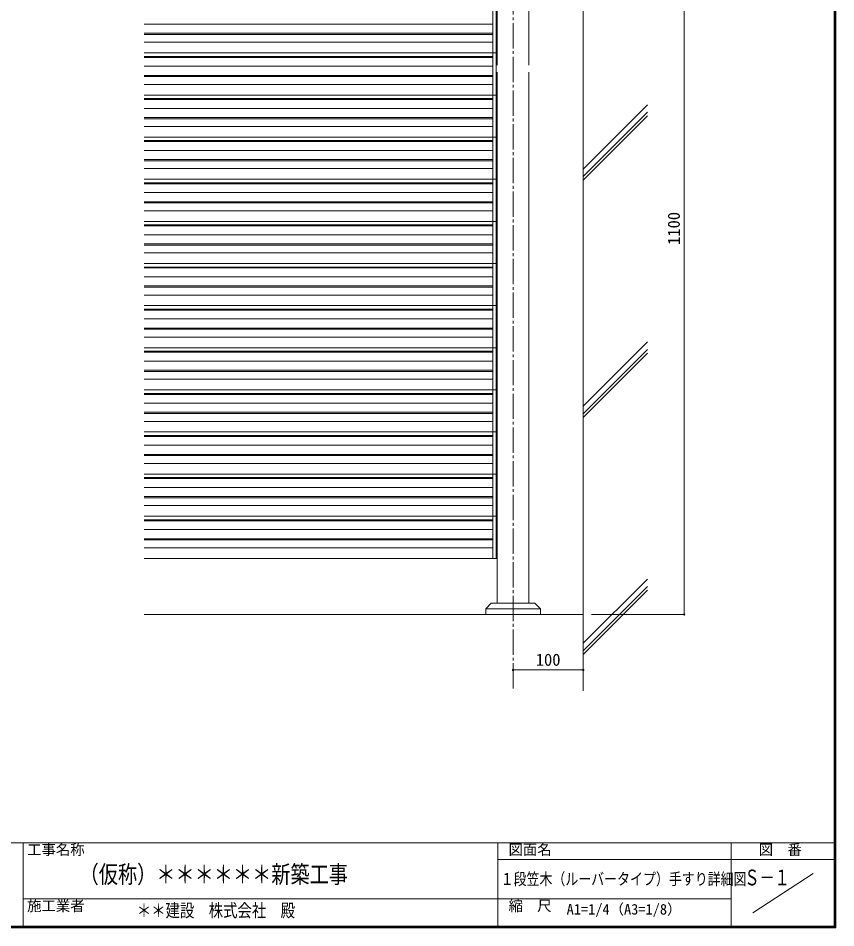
# Model space of a CAD drawing. Units: millimetres at full size. Extents: x -1603 to 1599, y -1129 to 1133.
# Drawn here: x 435 to 1599, y -1129 to 167 of the extents above; entities that cross this region are included whole.
import ezdxf
from ezdxf.enums import TextEntityAlignment as Align

# ---------------------------------------------------------------- set-up
doc = ezdxf.new("R2010")
doc.units = ezdxf.units.MM
doc.header["$LTSCALE"] = 4
doc.header["$PDMODE"] = 32
doc.header["$PDSIZE"] = 2
doc.linetypes.add('CHAIN2', pattern=[12, 9, -1, 1, -1])
for name, color, linetype, lineweight in [('0-0_0', 7, 'Continuous', 18), ('0-1_1手摺寸法', 3, 'Continuous', 18), ('0-4_2躯体線', 4, 'Continuous', 9), ('0-5_3中心線', 2, 'CHAIN2', 18), ('0-6_41ｱﾙﾐ', 6, 'Continuous', 18), ('0-7_42ｱﾙﾐ部品', 6, 'Continuous', 18), ('0-E_MOJI', 4, 'Continuous', 9), ('1-0_WAKU', 7, 'Continuous', 18)]:
    doc.layers.add(name, color=color, linetype=linetype, lineweight=lineweight)
doc.styles.add('ＭＳ ゴシック', font='')
doc.styles.get('ＭＳ ゴシック').set_extended_font_data('MS Gothic')

msp = doc.modelspace()

# ---------------------------------------------------------------- linework, layer by layer
at = {"layer": '0-0_0'}
for p, q in [((1117.062, 372.108), (1117.062, 99.581)), ((1162.062, 99.581), (1162.062, 372.108)), ((1117.062, 89.753), (1117.062, -666.689)), ((1162.062, -666.689), (1162.062, 89.753)), ((1178.562, -674.689), (1100.562, -674.689))]:
    msp.add_line(p, q, dxfattribs=at)
msp.add_lwpolyline([(1178.562, -682.892), (1100.562, -682.892), (1100.562, -674.689), (1108.562, -666.689), (1170.562, -666.689), (1178.562, -674.689)], close=True, dxfattribs=at)
at = {"layer": '0-1_1手摺寸法'}
for p, q in [((1383.115, 417.108), (1383.115, -682.892)), ((1383.115, -678.292), (1383.115, 412.508)), ((1251.062, -682.892), (1383.115, -682.892)), ((1139.562, -759.58), (1139.562, -761.936)), ((1239.562, -761.936), (1139.562, -761.936)), ((1144.162, -761.936), (1234.962, -761.936)), ((1239.562, -759.58), (1239.562, -761.936))]:
    msp.add_line(p, q, dxfattribs=at)
for p in [(1383.115, -682.892), (1139.562, -761.936), (1239.562, -761.936)]:
    msp.add_point(p, dxfattribs=at)
at = {"layer": '0-4_2躯体線'}
for p, q in [((1239.562, 476.34), (1239.562, -791.43)), ((1239.562, -48.445), (1331.15, 43.144)), ((1239.562, -59.054), (1331.15, 32.535)), ((1239.562, -64.347), (1331.15, 27.242)), ((1239.562, -386.202), (1331.15, -294.613)), ((1239.562, -396.81), (1331.15, -305.222)), ((1239.562, -402.104), (1331.15, -310.515)), ((1239.562, -723.958), (1331.15, -632.37)), ((1239.562, -734.567), (1331.15, -642.978)), ((1239.562, -739.861), (1331.15, -648.272)), ((1239.562, -682.892), (614.294, -682.892))]:
    msp.add_line(p, q, dxfattribs=at)
at = {"layer": '0-5_3中心線'}
msp.add_line((1139.562, 495.608), (1139.562, -792.622), dxfattribs=at)
at = {"layer": '0-6_41ｱﾙﾐ'}
for p, q in [((1110.562, 372.108), (1110.562, -602.892)), ((1115.562, 372.108), (1115.562, -602.892))]:
    msp.add_line(p, q, dxfattribs=at)
at = {"layer": '0-7_42ｱﾙﾐ部品'}
for p, q in [((1110.562, 158.108), (614.294, 158.108)), ((1110.562, 145.108), (614.294, 145.108)), ((1110.562, 143.387), (614.294, 143.387)), ((1110.562, 132.208), (614.294, 132.208)), ((1117.062, 117.108), (614.294, 117.108)), ((1110.562, 112.108), (614.294, 112.108)), ((1110.562, 110.708), (614.294, 110.708)), ((1110.562, 98.108), (614.294, 98.108)), ((1110.562, 85.108), (614.294, 85.108)), ((1110.562, 83.387), (614.294, 83.387)), ((1110.562, 72.208), (614.294, 72.208)), ((1117.062, 57.108), (614.294, 57.108)), ((1110.562, 52.108), (614.294, 52.108)), ((1110.562, 50.708), (614.294, 50.708)), ((1110.562, 38.108), (614.294, 38.108)), ((1110.562, 25.108), (614.294, 25.108)), ((1110.562, 23.387), (614.294, 23.387)), ((1110.562, 12.208), (614.294, 12.208)), ((1117.062, -2.892), (614.294, -2.892)), ((1110.562, -7.892), (614.294, -7.892)), ((1110.562, -9.292), (614.294, -9.292)), ((1110.562, -21.892), (614.294, -21.892)), ((1110.562, -34.892), (614.294, -34.892)), ((1110.562, -36.613), (614.294, -36.613)), ((1110.562, -47.792), (614.294, -47.792)), ((1117.062, -62.892), (614.294, -62.892)), ((1110.562, -67.892), (614.294, -67.892)), ((1110.562, -69.292), (614.294, -69.292)), ((1110.562, -81.892), (614.294, -81.892)), ((1110.562, -94.892), (614.294, -94.892)), ((1110.562, -96.613), (614.294, -96.613)), ((1110.562, -107.792), (614.294, -107.792)), ((1117.062, -122.892), (614.294, -122.892)), ((1110.562, -127.892), (614.294, -127.892)), ((1110.562, -129.292), (614.294, -129.292)), ((1110.562, -141.892), (614.294, -141.892)), ((1110.562, -154.892), (614.294, -154.892)), ((1110.562, -156.613), (614.294, -156.613)), ((1110.562, -167.792), (614.294, -167.792)), ((1117.062, -182.892), (614.294, -182.892)), ((1110.562, -187.892), (614.294, -187.892)), ((1110.562, -189.292), (614.294, -189.292)), ((1110.562, -201.892), (614.294, -201.892)), ((1110.562, -214.892), (614.294, -214.892)), ((1110.562, -216.613), (614.294, -216.613)), ((1110.562, -227.792), (614.294, -227.792)), ((1117.062, -242.892), (614.294, -242.892)), ((1110.562, -247.892), (614.294, -247.892)), ((1110.562, -249.292), (614.294, -249.292)), ((1110.562, -261.892), (614.294, -261.892)), ((1110.562, -274.892), (614.294, -274.892)), ((1110.562, -276.613), (614.294, -276.613)), ((1110.562, -287.792), (614.294, -287.792)), ((1117.062, -302.892), (614.294, -302.892)), ((1110.562, -307.892), (614.294, -307.892)), ((1110.562, -309.292), (614.294, -309.292)), ((1110.562, -321.892), (614.294, -321.892)), ((1110.562, -334.892), (614.294, -334.892)), ((1110.562, -336.613), (614.294, -336.613)), ((1110.562, -347.792), (614.294, -347.792)), ((1117.062, -362.892), (614.294, -362.892)), ((1110.562, -367.892), (614.294, -367.892)), ((1110.562, -369.292), (614.294, -369.292)), ((1110.562, -381.892), (614.294, -381.892)), ((1110.562, -394.892), (614.294, -394.892)), ((1110.562, -396.613), (614.294, -396.613)), ((1110.562, -407.792), (614.294, -407.792)), ((1117.062, -422.892), (614.294, -422.892)), ((1110.562, -427.892), (614.294, -427.892)), ((1110.562, -429.292), (614.294, -429.292)), ((1110.562, -441.892), (614.294, -441.892)), ((1110.562, -454.892), (614.294, -454.892)), ((1110.562, -456.613), (614.294, -456.613)), ((1110.562, -467.792), (614.294, -467.792)), ((1117.062, -482.892), (614.294, -482.892)), ((1110.562, -487.892), (614.294, -487.892)), ((1110.562, -489.292), (614.294, -489.292)), ((1110.562, -501.892), (614.294, -501.892)), ((1110.562, -514.892), (614.294, -514.892)), ((1110.562, -516.613), (614.294, -516.613)), ((1110.562, -527.792), (614.294, -527.792)), ((1117.062, -542.892), (614.294, -542.892)), ((1110.562, -547.892), (614.294, -547.892)), ((1110.562, -549.292), (614.294, -549.292)), ((1110.562, -561.892), (614.294, -561.892)), ((1110.562, -574.892), (614.294, -574.892)), ((1110.562, -576.613), (614.294, -576.613)), ((1110.562, -587.792), (614.294, -587.792)), ((1117.062, -602.892), (614.294, -602.892))]:
    msp.add_line(p, q, dxfattribs=at)
at = {"layer": '1-0_WAKU'}
for p, q in [((1596.8, -1126.8), (1596.8, 1130.8)), ((1597.4, -1127.4), (1597.4, 1131.4)), ((1598, -1128), (1598, 1132)), ((1598.6, -1128.6), (1598.6, 1132.6)), ((1599.2, -1129.2), (1599.2, 1133.2)), ((-1602, -1008), (1598, -1008)), ((442, -1008), (442, -1128)), ((1118, -1008), (1118, -1128)), ((1450, -1008), (1450, -1128)), ((1118, -1032), (1598, -1032)), ((1480.833, -1108), (1567.167, -1052)), ((442, -1088), (1450, -1088)), ((-1600.8, -1126.8), (1596.8, -1126.8)), ((-1603.2, -1129.2), (1599.2, -1129.2)), ((-1602.6, -1128.6), (1598.6, -1128.6)), ((-1602, -1128), (1598, -1128)), ((-1601.4, -1127.4), (1597.4, -1127.4))]:
    msp.add_line(p, q, dxfattribs=at)

# ---------------------------------------------------------------- texts
at = {"layer": '0-0_0', "style": 'ＭＳ ゴシック'}
for s, height, width, p in [('（仮称）＊＊＊＊＊＊新築工事', 25.02, 0.8, (522.245, -1073.027)), ('１段笠木（ルーバータイプ）手すり詳細図', 16.89, 0.8, (1121.874, -1073.191)), ('Ｓ－１', 22.52, 0.7, (1469.016, -1075.514)), ('＊＊建設\u3000株式会社\u3000殿', 18.77, 0.8, (603.728, -1119.481))]:
    msp.add_text(s, height=height, dxfattribs=dict(at, width=width)).set_placement(p, align=Align.BOTTOM_LEFT)
msp.add_text('A1=1/4（A3=1/8）', height=15.01, dxfattribs=at).set_placement((1215.845, -1114.759), align=Align.BOTTOM_LEFT)
at = {"layer": '0-1_1手摺寸法', "style": 'ＭＳ ゴシック'}
msp.add_text('1100', height=17.27, rotation=90, dxfattribs=at).set_placement((1382.296, -156.445), align=Align.BOTTOM_LEFT)
msp.add_text('100', height=17.27, dxfattribs=at).set_placement((1171.898, -761.118), align=Align.BOTTOM_LEFT)
at = {"layer": '0-E_MOJI', "color": 6, "style": 'ＭＳ ゴシック'}
for s, p in [('工事名称', (447.508, -1029.842)), ('図面名', (1133.108, -1029.842)), ('図  番', (1489.423, -1029.842)), ('施工業者', (447.508, -1109.842)), ('縮  尺', (1133.108, -1109.842))]:
    msp.add_text(s, height=15.01, dxfattribs=at).set_placement(p, align=Align.BOTTOM_LEFT)

doc.saveas('drawing.dxf')
